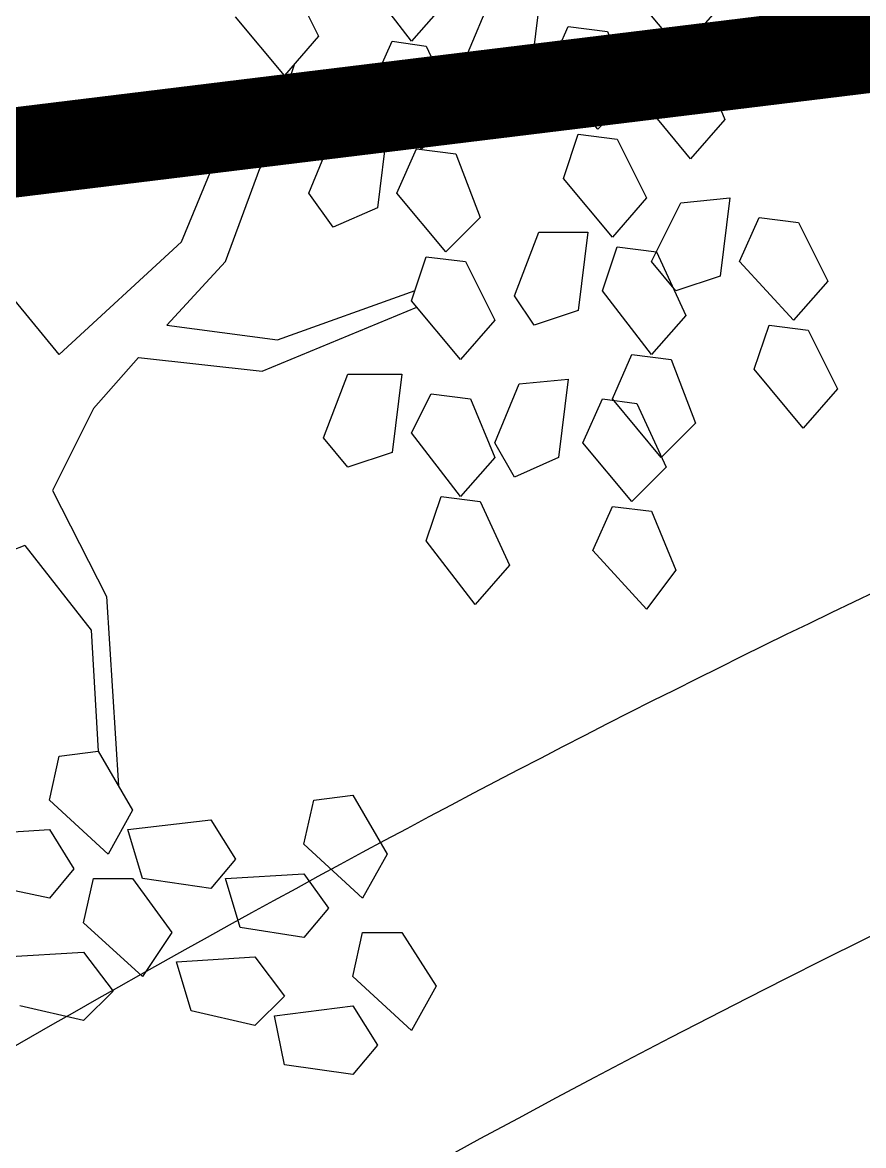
# Model space of a CAD drawing. Extents: x -809667 to 586099, y 3084146 to 3634412.
# Drawn here: x 381258.957 to 381260.596, y 3087139.7 to 3087141.889 of the extents above; entities that cross this region are included whole.
import ezdxf

# ---------------------------------------------------------------- set-up
doc = ezdxf.new("R2010")
doc.units = 0
doc.header["$LTSCALE"] = 0.5
for name, color, linetype in [('WIRE-照明', 1, 'CONTINUOUS'), ('乔木', 84, 'CONTINUOUS'), ('文字', 7, 'CONTINUOUS')]:
    doc.layers.add(name, color=color, linetype=linetype)

# ---------------------------------------------------------------- blocks, each defined once
blk = doc.blocks.new('幌伞枫')
at = {"layer": '乔木', "color": 0}
for p, q in [((335.5, 547.5), (379.5, 459.4)), ((519, 452.1), (445.6, 547.5)), ((922.7, 437.4), (849.3, 525.5)), ((570.4, 510.8), (519, 452.1)), ((328.2, 400.7), (254.8, 488.8)), ((592.4, 408), (629.1, 496.1)), ((709.9, 503.5), (695.2, 386)), ((974.1, 496.1), (922.7, 437.4)), ((724.5, 408), (753.9, 474.1)), ((753.9, 474.1), (812.6, 466.8)), ((379.5, 459.4), (328.2, 400.7)), ((812.6, 466.8), (849.3, 371.3)), ((460.3, 386), (489.7, 452.1)), ((489.7, 452.1), (541, 444.7)), ((541, 444.7), (585.1, 349.3)), ((864, 364), (893.4, 430.1)), ((893.4, 430.1), (952.1, 422.7)), ((952.1, 422.7), (988.8, 334.6)), ((335.5, 393.4), (344, 418.8)), ((629.1, 356.7), (592.4, 408)), ((798, 320), (724.5, 408)), ((276.8, 356.7), (335.5, 393.4)), ((372.2, 364), (467.6, 393.4)), ((533.7, 290.6), (460.3, 386)), ((695.2, 386), (629.1, 356.7)), ((849.3, 371.3), (798, 320)), ((225.4, 275.9), (276.8, 356.7)), ((291.5, 261.2), (372.2, 364)), ((937.4, 275.9), (864, 364)), ((585.1, 349.3), (533.7, 290.6)), ((401.6, 312.6), (482.3, 320)), ((482.3, 320), (467.6, 202.5)), ((988.8, 334.6), (937.4, 275.9)), ((364.9, 224.5), (401.6, 312.6)), ((746.6, 246.5), (768.6, 312.6)), ((768.6, 312.6), (827.3, 305.3)), ((827.3, 305.3), (871.4, 217.2)), ((497, 224.5), (526.4, 290.6)), ((526.4, 290.6), (585.1, 283.3)), ((174, 151.1), (225.4, 275.9)), ((585.1, 283.3), (621.8, 187.8)), ((240.1, 121.8), (291.5, 261.2)), ((820, 158.5), (746.6, 246.5)), ((401.6, 173.1), (364.9, 224.5)), ((570.4, 136.4), (497, 224.5)), ((467.6, 202.5), (401.6, 173.1)), ((871.4, 217.2), (820, 158.5)), ((878.7, 121.8), (922.7, 209.8)), ((922.7, 209.8), (996.1, 217.2)), ((996.1, 217.2), (981.5, 99.7)), ((621.8, 187.8), (570.4, 136.4)), ((1010.8, 121.8), (1040.2, 187.8)), ((1040.2, 187.8), (1098.9, 180.5)), ((1098.9, 180.5), (1143, 92.4)), ((673.2, 70.4), (709.9, 165.8)), ((709.9, 165.8), (783.3, 165.8)), ((783.3, 165.8), (768.6, 48.4)), ((-9.5, -17.7), (174, 151.1)), ((805.3, 77.7), (827.3, 143.8)), ((827.3, 143.8), (886, 136.4)), ((886, 136.4), (930.1, 41)), ((152, 26.3), (240.1, 121.8)), ((519, 63), (541, 129.1)), ((541, 129.1), (599.8, 121.8)), ((599.8, 121.8), (643.8, 33.7)), ((915.4, 77.7), (878.7, 121.8)), ((1091.6, 33.7), (1010.8, 121.8)), ((981.5, 99.7), (915.4, 77.7)), ((1143, 92.4), (1091.6, 33.7)), ((318.1, 4.2), (524.2, 78.5)), ((702.5, 26.3), (673.2, 70.4)), ((878.7, -17.7), (805.3, 77.7)), ((-9.5, -17.7), (-75.6, 63)), ((294.8, -42.4), (527, 53.4)), ((592.4, -25), (519, 63)), ((643.8, 33.7), (592.4, -25)), ((768.6, 48.4), (702.5, 26.3)), ((930.1, 41), (878.7, -17.7)), ((152, 26.3), (318.1, 4.2)), ((1032.8, -39.7), (1054.9, 26.3)), ((1054.9, 26.3), (1113.6, 19)), ((1113.6, 19), (1157.6, -69.1)), ((-9.5, -17.7), (-9.5, -17.7)), ((-9.5, -17.7), (-9.5, -17.7)), ((-9.5, -17.7), (-9.5, -17.7)), ((-9.5, -17.7), (-9.5, -17.7)), ((-9.5, -17.7), (-9.5, -17.7)), ((-9.5, -17.7), (-9.5, -17.7)), ((-9.5, -17.7), (-9.5, -17.7)), ((-9.5, -17.7), (-9.5, -17.7)), ((-9.5, -17.7), (-9.5, -17.7)), ((-9.5, -17.7), (-9.5, -17.7)), ((-9.5, -17.7), (-9.5, -17.7)), ((-9.5, -17.7), (-9.5, -17.7)), ((-9.5, -17.7), (-9.5, -17.7)), ((-9.5, -17.7), (-9.5, -17.7)), ((-9.5, -17.7), (-9.5, -17.7)), ((-9.5, -17.7), (-9.5, -17.7)), ((-9.5, -17.7), (-9.5, -17.7)), ((-9.5, -17.7), (-9.5, -17.7)), ((-9.5, -17.7), (-9.5, -17.7)), ((-9.5, -17.7), (-9.5, -17.7)), ((-9.5, -17.7), (-9.5, -17.7)), ((-9.5, -17.7), (-9.5, -17.7)), ((-9.5, -17.7), (-9.5, -17.7)), ((-9.5, -17.7), (-9.5, -17.7)), ((-9.5, -17.7), (-9.5, -17.7)), ((-9.5, -17.7), (-9.5, -17.7)), ((-9.5, -17.7), (-9.5, -17.7)), ((-9.5, -17.7), (-9.5, -17.7)), ((-9.5, -17.7), (-9.5, -17.7)), ((-9.5, -17.7), (-9.5, -17.7)), ((-9.5, -17.7), (-9.5, -17.7)), ((-9.5, -17.7), (-9.5, -17.7)), ((-9.5, -17.7), (-9.5, -17.7)), ((-9.5, -17.7), (-9.5, -17.7)), ((-9.5, -17.7), (-9.5, -17.7)), ((-9.5, -17.7), (-9.5, -17.7)), ((-9.5, -17.7), (-9.5, -17.7)), ((-9.5, -17.7), (-9.5, -17.7)), ((-9.5, -17.7), (-9.5, -17.7)), ((-9.5, -17.7), (-9.5, -17.7)), ((41.9, -98.5), (109.5, -21.8)), ((109.5, -21.8), (294.8, -42.4)), ((820, -83.8), (849.3, -17.7)), ((849.3, -17.7), (908.1, -25)), ((908.1, -25), (944.8, -120.5)), ((386.9, -142.5), (423.6, -47.1)), ((423.6, -47.1), (504.3, -47.1)), ((504.3, -47.1), (489.7, -164.5)), ((1106.3, -127.8), (1032.8, -39.7)), ((643.8, -149.8), (680.5, -61.7)), ((680.5, -61.7), (753.9, -54.4)), ((753.9, -54.4), (739.2, -171.9)), ((519, -135.2), (548.4, -76.4)), ((548.4, -76.4), (607.1, -83.8)), ((607.1, -83.8), (643.8, -171.9)), ((775.9, -149.8), (805.3, -83.8)), ((805.3, -83.8), (856.7, -91.1)), ((893.4, -171.9), (820, -83.8)), ((1157.6, -69.1), (1106.3, -127.8)), ((41.9, -98.5), (-19.6, -221.3)), ((856.7, -91.1), (900.7, -186.5)), ((944.8, -120.5), (893.4, -171.9)), ((423.6, -186.5), (386.9, -142.5)), ((592.4, -230.6), (519, -135.2)), ((673.2, -201.2), (643.8, -149.8)), ((849.3, -237.9), (775.9, -149.8)), ((489.7, -164.5), (423.6, -186.5)), ((643.8, -171.9), (592.4, -230.6)), ((739.2, -171.9), (673.2, -201.2)), ((900.7, -186.5), (849.3, -237.9)), ((-19.6, -221.3), (61.7, -380.2)), ((541, -296.6), (563.1, -230.6)), ((563.1, -230.6), (621.8, -237.9)), ((621.8, -237.9), (665.8, -333.3)), ((790.6, -311.3), (820, -245.3)), ((820, -245.3), (878.7, -252.6)), ((878.7, -252.6), (915.4, -340.7)), ((614.4, -392.1), (541, -296.6)), ((-60.9, -304), (-156.3, -340.7)), ((-60.9, -304), (38.4, -430.7)), ((871.4, -399.4), (790.6, -311.3)), ((665.8, -333.3), (614.4, -392.1)), ((915.4, -340.7), (871.4, -399.4)), ((61.7, -380.2), (79.4, -664.1)), ((38.4, -430.7), (49.2, -612.3)), ((-24.2, -685.7), (-9.5, -619.6)), ((-9.5, -619.6), (49.2, -612.3)), ((49.2, -612.3), (100.6, -700.4)), ((63.9, -766.4), (-24.2, -685.7)), ((357.5, -751.7), (372.2, -685.7)), ((372.2, -685.7), (430.9, -678.3)), ((430.9, -678.3), (482.3, -766.4)), ((100.6, -700.4), (63.9, -766.4)), ((93.3, -729.7), (218.1, -715)), ((218.1, -715), (254.8, -773.8)), ((-141.6, -737.1), (-24.2, -729.7)), ((-24.2, -729.7), (12.5, -788.5)), ((115.3, -803.1), (93.3, -729.7)), ((445.6, -832.5), (357.5, -751.7)), ((254.8, -773.8), (218.1, -817.8)), ((482.3, -766.4), (445.6, -832.5)), ((12.5, -788.5), (-24.2, -832.5)), ((27.2, -869.2), (41.9, -803.1)), ((41.9, -803.1), (100.6, -803.1)), ((100.6, -803.1), (159.3, -883.9)), ((218.1, -817.8), (115.3, -803.1)), ((240.1, -803.1), (357.5, -795.8)), ((262.1, -876.5), (240.1, -803.1)), ((357.5, -795.8), (394.2, -847.2)), ((-24.2, -832.5), (-126.9, -810.5)), ((394.2, -847.2), (357.5, -891.2)), ((115.3, -949.9), (27.2, -869.2)), ((159.3, -883.9), (115.3, -949.9)), ((357.5, -891.2), (262.1, -876.5)), ((430.9, -949.9), (445.6, -883.9)), ((445.6, -883.9), (504.3, -883.9)), ((504.3, -883.9), (555.7, -964.6)), ((-90.2, -920.6), (27.2, -913.2)), ((27.2, -913.2), (71.3, -972)), ((166.7, -927.9), (284.1, -920.6)), ((284.1, -920.6), (328.2, -979.3)), ((188.7, -1001.3), (166.7, -927.9)), ((519, -1030.7), (430.9, -949.9)), ((71.3, -972), (27.2, -1016)), ((555.7, -964.6), (519, -1030.7)), ((328.2, -979.3), (284.1, -1023.3)), ((27.2, -1016), (-68.2, -994)), ((284.1, -1023.3), (188.7, -1001.3)), ((313.5, -1008.7), (430.9, -994)), ((328.2, -1082.1), (313.5, -1008.7)), ((430.9, -994), (467.6, -1052.7)), ((467.6, -1052.7), (430.9, -1096.7)), ((430.9, -1096.7), (328.2, -1082.1))]:
    blk.add_line(p, q, dxfattribs=at)
blk = doc.blocks.new('123123')
at = {"layer": '文字', "color": 8}
for points, knots in [([(381972.1185, 3087187.1866), (381974.0567, 3087186.9447), (381977.4388, 3087186.5227), (381980.5281, 3087192.8877), (381989.2828, 3087189.4819), (381991.7354, 3087194.4043), (381992.6288, 3087196.782)], [0, 0, 0, 0, 5.241038, 9.145639, 17.995635, 24.640422, 24.640422, 24.640422, 24.640422]), ([(381972.1928, 3087187.782), (381972.4923, 3087187.7446), (381972.7891, 3087187.7076), (381973.6645, 3087187.6106), (381974.2281, 3087187.5652), (381975.1481, 3087187.5734), (381975.5215, 3087187.6063), (381976.2053, 3087187.7502), (381976.5138, 3087187.8614), (381976.9522, 3087188.1158), (381977.103, 3087188.228), (381977.4106, 3087188.5063), (381977.5641, 3087188.6693), (381978.0217, 3087189.1996), (381978.3261, 3087189.6117), (381978.8685, 3087190.2572), (381979.085, 3087190.4964), (381979.5201, 3087190.8913), (381979.7331, 3087191.0541), (381980.1784, 3087191.3266), (381980.4108, 3087191.4392), (381981.3403, 3087191.8003), (381982.0785, 3087191.9029), (381983.5682, 3087191.9695), (381984.3231, 3087191.9326), (381985.7854, 3087191.8674), (381986.493, 3087191.8393), (381987.5098, 3087191.9013), (381987.8636, 3087191.9479), (381988.547, 3087192.116), (381988.8619, 3087192.2476), (381989.4556, 3087192.6148), (381989.7312, 3087192.848), (381990.4879, 3087193.6645), (381990.9234, 3087194.375), (381991.5299, 3087195.6431), (381991.7319, 3087196.1246), (381991.9266, 3087196.6255)], [0, 0, 0, 0, 0.809904, 0.809904, 2.429711, 2.429711, 3.66837, 3.66837, 4.926642, 4.926642, 5.673722, 5.673722, 6.420801, 6.420801, 7.887995, 7.887995, 8.767827, 8.767827, 9.468061, 9.468061, 10.168296, 10.168296, 12.19742, 12.19742, 14.226544, 14.226544, 16.255668, 16.255668, 17.461197, 17.461197, 18.836307, 18.836307, 20.211417, 20.211417, 22.844117, 22.844117, 24.28999, 24.28999, 24.28999, 24.28999]), ([(381987.1872, 3087191.6328), (381986.176, 3087192.3488), (381982.4072, 3087195.0171), (381977.2038, 3087192.3435), (381973.5626, 3087189.9262), (381972.9793, 3087189.5479)], [0, 0, 0, 0, 3.569995, 13.305729, 15.183835, 15.183835, 15.183835, 15.183835]), ([(381987.5339, 3087192.1225), (381987.2964, 3087192.2907), (381987.0565, 3087192.4605), (381986.3271, 3087192.9611), (381985.828, 3087193.283), (381984.9642, 3087193.7292), (381984.6125, 3087193.8833), (381983.8838, 3087194.1201), (381983.5139, 3087194.2008), (381982.1979, 3087194.3667), (381981.2411, 3087194.2694), (381979.343, 3087193.7922), (381978.3993, 3087193.4124), (381976.537, 3087192.494), (381975.6184, 3087191.9549), (381973.9667, 3087190.9164), (381973.2302, 3087190.4241), (381972.5102, 3087189.9593)], [0, 0, 0, 0, 0.838582, 0.838582, 2.515746, 2.515746, 3.607863, 3.607863, 4.699979, 4.699979, 7.466248, 7.466248, 10.232516, 10.232516, 12.998785, 12.998785, 15.338185, 15.338185, 15.338185, 15.338185])]:
    blk.add_open_spline(points, degree=3, knots=knots, dxfattribs=at)
at = {"layer": '文字', "color": 8, "xscale": 0.0013, "yscale": 0.0013, "zscale": 0.0013}
blk.add_blockref('幌伞枫', (381976.1505, 3087193.5647), dxfattribs=at)
blk.add_blockref('幌伞枫', (381976.1505, 3087193.5647), dxfattribs=at)

msp = doc.modelspace()

# ---------------------------------------------------------------- linework, layer by layer
at = {"layer": 'WIRE-照明', "linetype": 'Continuous', "const_width": 0.175}
msp.add_lwpolyline([(381250.605, 3087140.6157), (381274.6874, 3087143.561)], dxfattribs=at)

# ---------------------------------------------------------------- block references
at = {"layer": '文字'}
msp.add_blockref('123123', (-717.1099, -52.3003), dxfattribs=at)

doc.saveas('drawing.dxf')
